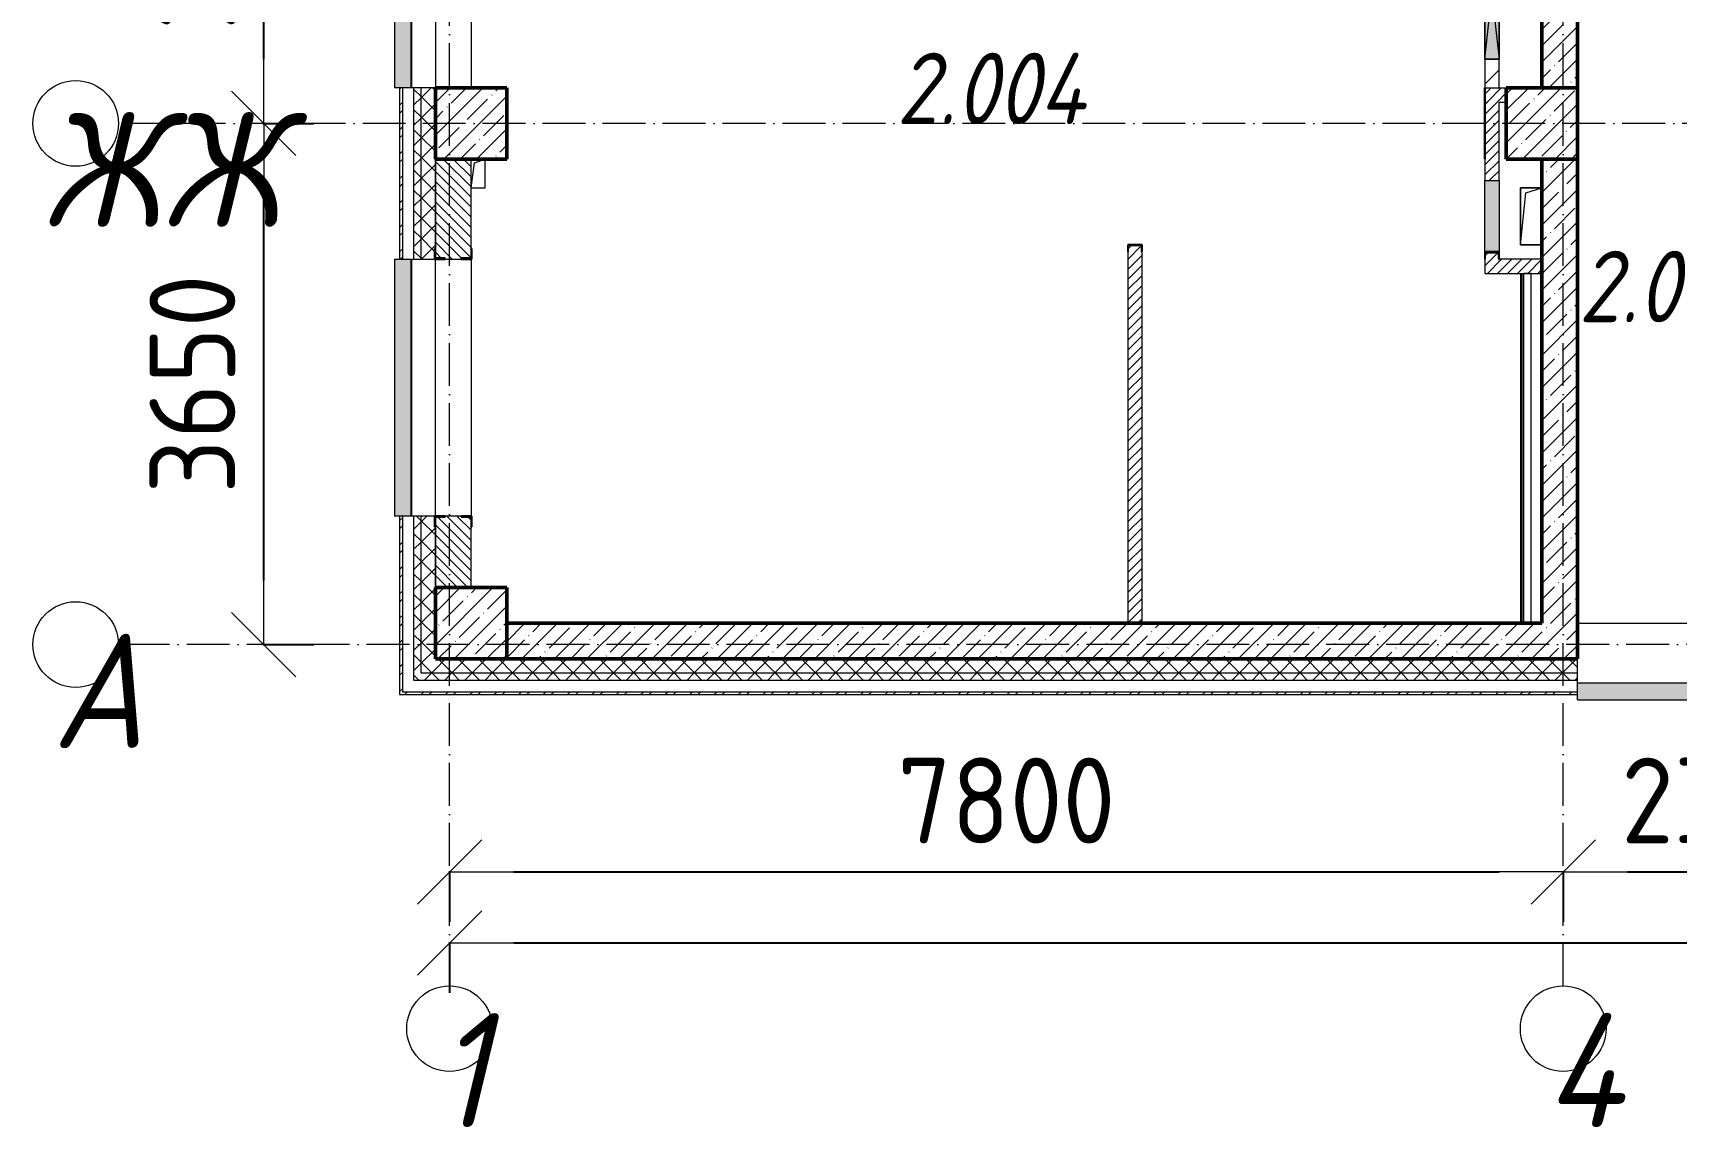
# Model space of a CAD drawing. Header units: millimetres. Extents: x 2294 to 908349, y -83289 to 219220.
# Drawn here: x 2294 to 13804, y 57927 to 65590 of the extents above; entities that cross this region are included whole.
import ezdxf

# ---------------------------------------------------------------- set-up
doc = ezdxf.new("R2010")
doc.units = ezdxf.units.MM
doc.linetypes.add('50_200_ШТРИХ_1Т_ш5_п1_п1_', pattern=[700, 500, -100, 0, -100])
for name, color, linetype, lineweight in [('3.3) Вычитаем ЖБбалки 0.4м -', 31, 'Continuous', 30), ('A-____-____-DIMS', 7, 'Continuous', 9), ('A-DETL-GENF-OTLN', 7, 'Continuous', 9), ('A-FLOR-____-OTLN', 7, 'Continuous', 9), ('A-GENM-____-MCUT', 7, 'Continuous', 25), ('A-GENM-____-OTLN', 7, 'Continuous', 9), ('A-GENM-____-OTLN-1', 7, 'Continuous', 25), ('A-GLAZ-____-OTLN', 7, 'Continuous', 9), ('A-WALL-____-MCUT', 7, 'Continuous', 13), ('A-WALL-____-MCUT-1', 7, 'Continuous', 9), ('A-WALL-____-MCUT-2', 7, 'Continuous', 50), ('A-WALL-____-OTLN', 7, 'Continuous', 9), ('A-WALL-____-PATT-1', 7, 'Continuous', 9), ('A-WALL-FNSH-MCUT-1', 7, 'Continuous', 9), ('S-COLS-____-MCUT', 7, 'Continuous', 50), ('S-COLS-____-OTLN', 7, 'Continuous', 9), ('S-GRID-____-IDEN', 7, 'Continuous', 9), ('S-GRID-____-OTLN-1', 7, '50_200_ШТРИХ_1Т_ш5_п1_п1_', 9), ('Марки помещений', 7, 'Continuous', 9)]:
    doc.layers.add(name, color=color, linetype=linetype, lineweight=lineweight)
doc.layers.add('A-GLAZ-____-OTLN-1', color=7, linetype='Continuous', lineweight=9, true_color=0xc0c0c0)
doc.styles.add('ISOCPEUR_I_2', font='isocpeui.ttf', dxfattribs={"width": 0.85, "height": 2.3})
doc.styles.add('ISOCPEUR_I_9', font='isocpeui.ttf', dxfattribs={"width": 0.9, "height": 250})
doc.styles.add('СПДС', font='isocpeur.ttf', dxfattribs={"width": 0.9})
doc.dimstyles.new('Размера А3', dxfattribs={"dimtxt": 800, "dimasz": 450, "dimexe": 350, "dimexo": 100, "dimgap": 200, "dimtad": 1, "dimdec": 0, "dimrnd": 10, "dimzin": 0, "dimdsep": 46, "dimtxsty": 'СПДС', "dimblk": 'ARROWHEAD_6', "dimcen": 1, "dimclrd": 5, "dimclre": 5, "dimclrt": 5, "dimazin": 0, "dimtfac": 1, "dimtdec": 0, "dimtmove": 2, "dimatfit": 3, "dimfxl": 1, "dimtolj": 1, "dimtzin": 0, "dimarcsym": 0})
pattern_1 = [(45, (7562.79, 6025.28), (-70.71068, 70.71068), []), (135, (7562.79, 6025.28), (-70.71068, -70.71068), [])]
pattern_2 = [(45, (7562.79, 6025.28), (-114.04925, 114.04925), []), (45, (7676.84, 6025.28), (-114.04925, 114.04925), [201.612, -40.322, 3.353, -36.97])]
pattern_3 = [(45, (7562.787, 6025.276), (-35.35534, 35.35534), [])]
pattern_4 = [(45, (7562.79, 6025.28), (-85.53659, 85.53659), []), (45, (7619.81, 6025.28), (-85.53659, 85.53659), [])]

# ---------------------------------------------------------------- blocks, each defined once
blk = doc.blocks.new('BSC_Колонна _Прямоугольная - 500х500-V21-АР1_План отверстий 2 этажа в осях 1-64_Ю-ЯЯ')
at = {"layer": 'S-COLS-____-OTLN'}
h = blk.add_hatch(dxfattribs=at)
h.set_pattern_fill('FP_30', color=256, style=0, pattern_type=2)
h.set_pattern_definition([(45, (2200, -55431.04), (-114.04925, 114.04925), []), (45, (2314.05, -55431.04), (-114.04925, 114.04925), [201.613, -40.323, 3.353, -36.97])])
h.paths.add_polyline_path([(-250, -250), (250, -250), (250, 250), (-250, 250), (-250, 179)], flags=0)
at = {"layer": 'S-COLS-____-MCUT'}
for p, q in [((250, 250), (-250, 250)), ((-250, 250), (-250, -250)), ((250, -250), (250, 250)), ((-250, -250), (250, -250))]:
    blk.add_line(p, q, dxfattribs=at)
blk = doc.blocks.new('BSC_Колонна _Прямоугольная - 500х500-V57-АР1_План отверстий 2 этажа в осях 1-64_Ю-ЯЯ')
at = {"layer": 'S-COLS-____-OTLN'}
h = blk.add_hatch(dxfattribs=at)
h.set_pattern_fill('FP_68', color=256, style=0, pattern_type=2)
h.set_pattern_definition([(45, (2200, -58931.04), (-114.04925, 114.04925), []), (45, (2314.05, -58931.04), (-114.04925, 114.04925), [201.613, -40.323, 3.353, -36.97])])
h.paths.add_polyline_path([(-250, -250), (250, -250), (250, 250), (-250, 250), (-250, -92)], flags=0)
at = {"layer": 'S-COLS-____-MCUT'}
for p, q in [((250, 250), (-250, 250)), ((-250, 250), (-250, -250)), ((250, -250), (250, 250)), ((-250, -250), (250, -250))]:
    blk.add_line(p, q, dxfattribs=at)
blk = doc.blocks.new('BSC_Колонна _Прямоугольная - 500х500-V58-АР1_План отверстий 2 этажа в осях 1-64_Ю-ЯЯ')
at = {"layer": 'S-COLS-____-OTLN'}
h = blk.add_hatch(dxfattribs=at)
h.set_pattern_fill('FP_69', color=256, style=0, pattern_type=2)
h.set_pattern_definition([(45, (-5300, -58931.04), (-114.04925, 114.04925), []), (45, (-5185.95, -58931.04), (-114.04925, 114.04925), [201.613, -40.323, 3.353, -36.97])])
h.paths.add_polyline_path([(-250, -250), (250, -250), (250, 250), (-250, 250)], flags=0)
at = {"layer": 'S-COLS-____-MCUT'}
for p, q in [((250, 250), (-250, 250)), ((-250, 250), (-250, -250)), ((250, -250), (250, 250)), ((-250, -250), (250, -250))]:
    blk.add_line(p, q, dxfattribs=at)
blk = doc.blocks.new('Фахверк_СКБ_Уголок - 250_2700-27497298-АР1_План отверстий 2 этажа в осях 1-64_Ю-ЯЯ')
at = {"layer": 'A-GENM-____-MCUT'}
for p, q in [((200, 181), (125, 181)), ((125, 181), (125, 106)), ((131, 106), (131, 175)), ((131, 175), (200, 175)), ((200, 175), (200, 181)), ((125, 106), (131, 106)), ((131, -6), (125, -6)), ((125, -6), (125, -81)), ((125, -81), (200, -81)), ((131, -75), (131, -6)), ((200, -75), (131, -75)), ((200, -81), (200, -75))]:
    blk.add_line(p, q, dxfattribs=at)
blk = doc.blocks.new('AR_Отверстие Ниша - Лючок-32405778-АР1_План отверстий 2 этажа в осях 1-64_Ю-ЯЯ')
at = {"layer": 'A-GLAZ-____-OTLN'}
blk.add_hatch(color=256, dxfattribs=at).paths.add_polyline_path([(-250, 50), (-250, -50), (250, -50), (250, 50)], flags=0)
for p, q in [((-250, 50), (250, 50)), ((250, 50), (250, -50)), ((250, -50), (-250, -50))]:
    blk.add_line(p, q, dxfattribs=at)
blk = doc.blocks.new('154_Фахверк_СКБ_Швеллер - Тип_100_3960_зеркало-29769493-АР1_План отверстий 2 этажа в осях 1-64_Ю-ЯЯ')
at = {"layer": 'A-GENM-____-MCUT'}
for p, q in [((175, 50), (125, 50)), ((125, 50), (125, -50)), ((128, 47), (175, 47)), ((128, -47), (128, 47)), ((175, 47), (175, 50)), ((125, -50), (175, -50)), ((175, -47), (128, -47)), ((175, -50), (175, -47))]:
    blk.add_line(p, q, dxfattribs=at)
blk = doc.blocks.new('154_Фахверк_СКБ_Швеллер - Тип_100_3960-28331862-АР1_План отверстий 2 этажа в осях 1-64_Ю-ЯЯ')
at = {"layer": 'A-GENM-____-MCUT'}
for p, q in [((175, 50), (125, 50)), ((125, 50), (125, -50)), ((128, 47), (175, 47)), ((128, -47), (128, 47)), ((175, 47), (175, 50)), ((125, -50), (175, -50)), ((175, -47), (128, -47)), ((175, -50), (175, -47))]:
    blk.add_line(p, q, dxfattribs=at)
blk = doc.blocks.new('AR_Отверстие прямоугольное _в плите_ - AR_Отверстие прямоугольное _в плите_-30459278-АР1_План отверстий 2 этажа в осях 1-64_Ю-ЯЯ')
at = {"layer": 'A-GENM-____-OTLN'}
for p, q in [((75, 200), (-75, 200)), ((-75, 200), (-75, -200)), ((-75, -200), (-37, 163)), ((-37, 163), (75, 200)), ((-75, -200), (75, -200))]:
    blk.add_line(p, q, dxfattribs=at)
blk = doc.blocks.new('AR_Отверстие прямоугольное _в плите_ - AR_Отверстие прямоугольное _в плите_-V165-АР1_План отверстий 2 этажа в осях 1-64_Ю-ЯЯ')
at = {"layer": 'A-GENM-____-OTLN'}
for p, q in [((50, 100), (-50, 100)), ((-50, -100), (-25, 75)), ((-25, 75), (50, 100)), ((50, -100), (50, 100)), ((-50, -100), (50, -100))]:
    blk.add_line(p, q, dxfattribs=at)
blk = doc.blocks.new('Отлив_СКБ - Отлив витража_120_НВФ-31885283-АР1_План отверстий 2 этажа в осях 1-64_Ю-ЯЯ')
at = {"layer": 'A-GLAZ-____-OTLN-1'}
for points in [[(426, -2), (1000, -2), (1000, 0), (0, 0), (0, -2)], [(426, -120), (1000, -120), (1000, -2), (0, -2), (0, -120)]]:
    blk.add_hatch(color=256, dxfattribs=at).paths.add_polyline_path(points, flags=0)
at = {"layer": 'A-GLAZ-____-OTLN'}
for p, q in [((0, 0), (1000, 0)), ((1000, -2), (0, -2)), ((0, -120), (0, -83)), ((1000, -83), (1000, -120)), ((0, -120), (1000, -120))]:
    blk.add_line(p, q, dxfattribs=at)
blk = doc.blocks.new('Отлив_СКБ - Отлив витража_120_НВФ-31885689-АР1_План отверстий 2 этажа в осях 1-64_Ю-ЯЯ')
at = {"layer": 'A-GLAZ-____-OTLN-1'}
for points in [[(1800, 2), (1800, 120), (0, 120), (0, 2), (737, 2)], [(1800, 0), (1800, 2), (0, 2), (0, 0), (737, 0)]]:
    blk.add_hatch(color=256, dxfattribs=at).paths.add_polyline_path(points, flags=0)
at = {"layer": 'A-GLAZ-____-OTLN'}
for p, q in [((0, 83), (0, 120)), ((1800, 120), (0, 120)), ((1800, 120), (1800, 83)), ((0, 2), (1800, 2)), ((1800, 0), (0, 0))]:
    blk.add_line(p, q, dxfattribs=at)
blk = doc.blocks.new('AR_Отверстие прямоугольное _в стене_ - AR_Отверстие прямоугольное _в стене__ОВ-36801996-АР1_План отверстий 2 этажа в осях 1-64_Ю-ЯЯ')
at = {"layer": 'A-GLAZ-____-OTLN'}
blk.add_hatch(color=256, dxfattribs=at).paths.add_polyline_path([(-450, -50), (450, -50), (450, 50), (-450, 50)], flags=0)
at = {"layer": 'A-DETL-GENF-OTLN'}
for p, q in [((-450, -50), (-450, 50)), ((-450, 50), (450, 50)), ((450, 50), (-450, -50)), ((-450, 50), (450, -50)), ((450, 50), (-450, 50)), ((-450, 50), (-450, -50)), ((450, 50), (450, -50)), ((450, -50), (450, 50)), ((450, -50), (-450, -50)), ((-450, -50), (450, -50))]:
    blk.add_line(p, q, dxfattribs=at)
blk = doc.blocks.new('2floor')
at = {"layer": 'A-WALL-____-PATT-1'}
h = blk.add_hatch(dxfattribs=at)
h.set_pattern_fill('FP_3', color=256, style=0, pattern_type=2)
h.set_pattern_definition(pattern_4)
h.paths.add_polyline_path([(4863, 60956), (4883, 60956), (4883, 62206), (4863, 62206), (4863, 61635)], flags=0)
h.paths.add_polyline_path([(4883, 64006), (4883, 65206), (4863, 65206), (4863, 64006)], flags=0)
h.paths.add_polyline_path([(4883, 67006), (4883, 68056), (4863, 68056), (4863, 67006)], flags=0)
h.paths.add_polyline_path([(4883, 69856), (4883, 71006), (4863, 71006), (4863, 69856)], flags=0)
h.paths.add_polyline_path([(4883, 72806), (4883, 73876), (4863, 73876), (4863, 72806)], flags=0)
h = blk.add_hatch(dxfattribs=at)
h.set_pattern_fill('FP_1', color=256, style=0, pattern_type=2)
h.set_pattern_definition(pattern_1)
h.paths.add_polyline_path([(4963, 61056), (5013, 61056), (5013, 62206), (4963, 62206), (4963, 61635)], flags=0)
h.paths.add_polyline_path([(4963, 64006), (5013, 64006), (5013, 65206), (4963, 65206), (4963, 64864)], flags=0)
h.paths.add_polyline_path([(4963, 67006), (5013, 67006), (5013, 68056), (4963, 68056)], flags=0)
h.paths.add_polyline_path([(5013, 69856), (5013, 71006), (4963, 71006), (4963, 69856)], flags=0)
h.paths.add_polyline_path([(4963, 72806), (5013, 72806), (5013, 73706), (4963, 73706), (4963, 72936)], flags=0)
h = blk.add_hatch(dxfattribs=at)
h.set_pattern_fill('FP_1', color=256, style=0, pattern_type=2)
h.set_pattern_definition(pattern_1)
h.paths.add_polyline_path([(5013, 61106), (5113, 61106), (5113, 62131), (5107, 62131), (5107, 62206), (5013, 62206), (5013, 61635)], flags=0)
h.paths.add_polyline_path([(5113, 64706), (5113, 65206), (5013, 65206), (5013, 64706)], flags=0)
h.paths.add_polyline_path([(5107, 64006), (5107, 64081), (5113, 64081), (5113, 64706), (5013, 64706), (5013, 64006)], flags=0)
h.paths.add_polyline_path([(5107, 67006), (5107, 67081), (5113, 67081), (5113, 68056), (5013, 68056), (5013, 67006)], flags=0)
h.paths.add_polyline_path([(5107, 69856), (5107, 69931), (5113, 69931), (5113, 70931), (5107, 70931), (5107, 71006), (5013, 71006), (5013, 69856)], flags=0)
h.paths.add_polyline_path([(5013, 72806), (5107, 72806), (5107, 72881), (5113, 72881), (5113, 73706), (5013, 73706), (5013, 72936)], flags=0)
h = blk.add_hatch(dxfattribs=at)
h.set_pattern_fill('FP_4', color=256, style=0, pattern_type=2)
h.set_pattern_definition([(45, (7562.79, 6025.28), (-84.85281, 84.85281), [])])
h.paths.add_polyline_path([(12563, 65206), (12563, 65406), (12463, 65406), (12463, 65206)], flags=0)
h.paths.add_polyline_path([(12563, 66306), (12563, 66606), (12463, 66606), (12463, 66306), (12547, 66306)], flags=0)
h.paths.add_polyline_path([(12563, 66906), (12563, 67856), (12463, 67856), (12463, 66906), (12539, 66906)], flags=0)
h = blk.add_hatch(dxfattribs=at)
h.set_pattern_fill('FP_13', color=256, style=0, pattern_type=2)
h.set_pattern_definition(pattern_2)
h.paths.add_polyline_path([(13113, 65206), (13113, 67556), (12863, 67556), (12863, 65206)], flags=0)
h = blk.add_hatch(dxfattribs=at)
h.set_pattern_fill('FP_5', color=256, style=0, pattern_type=2)
h.set_pattern_definition(pattern_3)
h.paths.add_polyline_path([(12563, 65106), (12613, 65106), (12613, 65206), (12463, 65206), (12463, 65106)], flags=0)
h = blk.add_hatch(dxfattribs=at)
h.set_pattern_fill('FP_5', color=256, style=0, pattern_type=2)
h.set_pattern_definition(pattern_3)
h.paths.add_polyline_path([(12560, 64006), (12560, 64053), (12466, 64053), (12466, 64006), (12513, 64006)], flags=0)
h.paths.add_polyline_path([(12463, 64556), (12563, 64556), (12563, 65106), (12463, 65106)], flags=0)
h = blk.add_hatch(dxfattribs=at)
h.set_pattern_fill('FP_6', color=256, style=0, pattern_type=2)
h.set_pattern_definition([(135, (7562.787, 6025.276), (-35.35534, -35.35534), [])])
h.paths.add_polyline_path([(5113, 61706), (5363, 61706), (5363, 62200), (5294, 62200), (5294, 62206), (5182, 62206), (5182, 62200), (5113, 62200), (5113, 62131)], flags=0)
h.paths.add_polyline_path([(5182, 64006), (5294, 64006), (5294, 64012), (5363, 64012), (5363, 64706), (5113, 64706), (5113, 64012), (5182, 64012)], flags=0)
h = blk.add_hatch(dxfattribs=at)
h.set_pattern_fill('FP_13', color=256, style=0, pattern_type=2)
h.set_pattern_definition(pattern_2)
h.paths.add_polyline_path([(13113, 61456), (13113, 64706), (12863, 64706), (12863, 61456)], flags=0)
h = blk.add_hatch(dxfattribs=at)
h.set_pattern_fill('FP_5', color=256, style=0, pattern_type=2)
h.set_pattern_definition(pattern_3)
h.paths.add_polyline_path([(9963, 61456), (10063, 61456), (10063, 64056), (10060, 64056), (10060, 64103), (9966, 64103), (9966, 64056), (9963, 64056)], flags=0)
h = blk.add_hatch(dxfattribs=at)
h.set_pattern_fill('FP_5', color=256, style=0, pattern_type=2)
h.set_pattern_definition(pattern_3)
h.paths.add_polyline_path([(12563, 63906), (12863, 63906), (12863, 64006), (12463, 64006), (12463, 63906), (12560, 63906)], flags=0)
h = blk.add_hatch(dxfattribs=at)
h.set_pattern_fill('FP_13', color=256, style=0, pattern_type=2)
h.set_pattern_definition(pattern_2)
h.paths.add_polyline_path([(12863, 61206), (12863, 61456), (5613, 61456), (5613, 61206), (11083, 61206)], flags=0)
h = blk.add_hatch(dxfattribs=at)
h.set_pattern_fill('FP_13', color=256, style=0, pattern_type=2)
h.set_pattern_definition(pattern_2)
h.paths.add_polyline_path([(20613, 61206), (20613, 61456), (14113, 61456), (14113, 61206), (19920, 61206)], flags=0)
h.paths.add_polyline_path([(12863, 61206), (13113, 61206), (13113, 61456), (12863, 61456)], flags=0)
h = blk.add_hatch(dxfattribs=at)
h.set_pattern_fill('FP_1', color=256, style=0, pattern_type=2)
h.set_pattern_definition(pattern_1)
h.paths.add_polyline_path([(81783, 61106), (81863, 61106), (81863, 61206), (75513, 61206), (75513, 61106), (78248, 61106)], flags=0)
h.paths.add_polyline_path([(72563, 61106), (74513, 61106), (74513, 61206), (72638, 61206), (72638, 61200), (72563, 61200)], flags=0)
h.paths.add_polyline_path([(71563, 61106), (71563, 61200), (71488, 61200), (71488, 61206), (70538, 61206), (70538, 61200), (70463, 61200), (70463, 61106), (71178, 61106)], flags=0)
h.paths.add_polyline_path([(67643, 61106), (68663, 61106), (68663, 61200), (68588, 61200), (68588, 61206), (67538, 61206), (67538, 61200), (67463, 61200), (67463, 61106), (67538, 61106)], flags=0)
h.paths.add_polyline_path([(65663, 61106), (65663, 61200), (65588, 61200), (65588, 61206), (64538, 61206), (64538, 61200), (64463, 61200), (64463, 61106), (64991, 61106)], flags=0)
h.paths.add_polyline_path([(61898, 61106), (62663, 61106), (62663, 61200), (62588, 61200), (62588, 61206), (61538, 61206), (61538, 61200), (61463, 61200), (61463, 61106), (61813, 61106)], flags=0)
h.paths.add_polyline_path([(59588, 61106), (59663, 61106), (59663, 61200), (59588, 61200), (59588, 61206), (58538, 61206), (58538, 61200), (58463, 61200), (58463, 61106), (58805, 61106)], flags=0)
h.paths.add_polyline_path([(55463, 61106), (56663, 61106), (56663, 61200), (56588, 61200), (56588, 61206), (55538, 61206), (55538, 61200), (55463, 61200)], flags=0)
h.paths.add_polyline_path([(50038, 61106), (50113, 61106), (50113, 61200), (50038, 61200), (50038, 61206), (48988, 61206), (48988, 61200), (48913, 61200), (48913, 61106), (49968, 61106)], flags=0)
h.paths.add_polyline_path([(51988, 61106), (53663, 61106), (53663, 61200), (53588, 61200), (53588, 61206), (51988, 61206), (51988, 61200), (51913, 61200), (51913, 61106)], flags=0)
h.paths.add_polyline_path([(47038, 61106), (47113, 61106), (47113, 61200), (47038, 61200), (47038, 61206), (45988, 61206), (45988, 61200), (45913, 61200), (45913, 61106), (46763, 61106)], flags=0)
h.paths.add_polyline_path([(44113, 61106), (44113, 61200), (44038, 61200), (44038, 61206), (42988, 61206), (42988, 61200), (42913, 61200), (42913, 61106), (43781, 61106)], flags=0)
h.paths.add_polyline_path([(39913, 61106), (41113, 61106), (41113, 61200), (41038, 61200), (41038, 61206), (39988, 61206), (39988, 61200), (39913, 61200)], flags=0)
h.paths.add_polyline_path([(38113, 61106), (38113, 61200), (38038, 61200), (38038, 61206), (36988, 61206), (36988, 61200), (36913, 61200), (36913, 61106), (38038, 61106)], flags=0)
h.paths.add_polyline_path([(34263, 61106), (35113, 61106), (35113, 61200), (35038, 61200), (35038, 61206), (33988, 61206), (33988, 61200), (33913, 61200), (33913, 61106), (34060, 61106)], flags=0)
h.paths.add_polyline_path([(32113, 61106), (32113, 61200), (32038, 61200), (32038, 61206), (30988, 61206), (30988, 61200), (30913, 61200), (30913, 61106), (31409, 61106)], flags=0)
h.paths.add_polyline_path([(29113, 61106), (29113, 61200), (29038, 61200), (29038, 61206), (27988, 61206), (27988, 61200), (27913, 61200), (27913, 61106), (29038, 61106)], flags=0)
h.paths.add_polyline_path([(26113, 61106), (26113, 61200), (26038, 61200), (26038, 61206), (24988, 61206), (24988, 61200), (24913, 61200), (24913, 61106), (26106, 61106)], flags=0)
h.paths.add_polyline_path([(23913, 61106), (23913, 61200), (23838, 61200), (23838, 61206), (14113, 61206), (14113, 61106), (23455, 61106)], flags=0)
h.paths.add_polyline_path([(13113, 61106), (13113, 61206), (5113, 61206), (5113, 61106), (11083, 61106)], flags=0)
h = blk.add_hatch(dxfattribs=at)
h.set_pattern_fill('FP_1', color=256, style=0, pattern_type=2)
h.set_pattern_definition(pattern_1)
h.paths.add_polyline_path([(81863, 61056), (81863, 61106), (75513, 61106), (75513, 61056), (81783, 61056)], flags=0)
h.paths.add_polyline_path([(74513, 61056), (74513, 61106), (72563, 61106), (72563, 61056), (72945, 61056)], flags=0)
h.paths.add_polyline_path([(71563, 61056), (71563, 61106), (70463, 61106), (70463, 61056), (71178, 61056)], flags=0)
h.paths.add_polyline_path([(68663, 61056), (68663, 61106), (67463, 61106), (67463, 61056), (67643, 61056)], flags=0)
h.paths.add_polyline_path([(65663, 61056), (65663, 61106), (64463, 61106), (64463, 61056), (64991, 61056)], flags=0)
h.paths.add_polyline_path([(62663, 61056), (62663, 61106), (61463, 61106), (61463, 61056), (62340, 61056)], flags=0)
h.paths.add_polyline_path([(58463, 61056), (59663, 61056), (59663, 61106), (58463, 61106)], flags=0)
h.paths.add_polyline_path([(56154, 61056), (56663, 61056), (56663, 61106), (55463, 61106), (55463, 61056)], flags=0)
h.paths.add_polyline_path([(51913, 61056), (53663, 61056), (53663, 61106), (51913, 61106)], flags=0)
h.paths.add_polyline_path([(48913, 61056), (50113, 61056), (50113, 61106), (48913, 61106)], flags=0)
h.paths.add_polyline_path([(47113, 61056), (47113, 61106), (45913, 61106), (45913, 61056), (46433, 61056)], flags=0)
h.paths.add_polyline_path([(41113, 61056), (41113, 61106), (39913, 61106), (39913, 61056)], flags=0)
h.paths.add_polyline_path([(42913, 61056), (44113, 61056), (44113, 61106), (42913, 61106)], flags=0)
h.paths.add_polyline_path([(38113, 61056), (38113, 61106), (36913, 61106), (36913, 61056), (37595, 61056)], flags=0)
h.paths.add_polyline_path([(35113, 61056), (35113, 61106), (33913, 61106), (33913, 61056), (34944, 61056)], flags=0)
h.paths.add_polyline_path([(30913, 61056), (32113, 61056), (32113, 61106), (30913, 61106)], flags=0)
h.paths.add_polyline_path([(29113, 61056), (29113, 61106), (27913, 61106), (27913, 61056), (28758, 61056)], flags=0)
h.paths.add_polyline_path([(26106, 61056), (26113, 61056), (26113, 61106), (24913, 61106), (24913, 61056), (25223, 61056)], flags=0)
h.paths.add_polyline_path([(23913, 61056), (23913, 61106), (14113, 61106), (14113, 61056), (23455, 61056)], flags=0)
h.paths.add_polyline_path([(13113, 61056), (13113, 61106), (5013, 61106), (5013, 61056), (11083, 61056)], flags=0)
h = blk.add_hatch(dxfattribs=at)
h.set_pattern_fill('FP_3', color=256, style=0, pattern_type=2)
h.set_pattern_definition(pattern_4)
h.paths.add_polyline_path([(52778, 60956), (52778, 60976), (51913, 60976), (51913, 60956), (52619, 60956)], flags=0)
h.paths.add_polyline_path([(49968, 60956), (50113, 60956), (50113, 60976), (48913, 60976), (48913, 60956)], flags=0)
h.paths.add_polyline_path([(46433, 60956), (47113, 60956), (47113, 60976), (45913, 60976), (45913, 60956)], flags=0)
h.paths.add_polyline_path([(44113, 60956), (44113, 60976), (42913, 60976), (42913, 60956), (43781, 60956)], flags=0)
h.paths.add_polyline_path([(41113, 60956), (41113, 60976), (39913, 60976), (39913, 60956)], flags=0)
h.paths.add_polyline_path([(38113, 60956), (38113, 60976), (36913, 60976), (36913, 60956), (37595, 60956)], flags=0)
h.paths.add_polyline_path([(34944, 60956), (35113, 60956), (35113, 60976), (33913, 60976), (33913, 60956), (34060, 60956)], flags=0)
h.paths.add_polyline_path([(32113, 60956), (32113, 60976), (30913, 60976), (30913, 60956), (31409, 60956)], flags=0)
h.paths.add_polyline_path([(28758, 60956), (29113, 60956), (29113, 60976), (27913, 60976), (27913, 60956)], flags=0)
h.paths.add_polyline_path([(24913, 60956), (26113, 60956), (26113, 60976), (24913, 60976)], flags=0)
h.paths.add_polyline_path([(23913, 60956), (23913, 60976), (14113, 60976), (14113, 60956), (23455, 60956)], flags=0)
h.paths.add_polyline_path([(13113, 60956), (13113, 60976), (4883, 60976), (4883, 60956), (11083, 60956)], flags=0)
at = {"layer": '3.3) Вычитаем ЖБбалки 0.4м -'}
for points in [[(5363, 65206), (5613, 65206)], [(5613, 64706), (5613, 65206)], [(12463, 64706), (12463, 65206)], [(5363, 64706), (5613, 64706)]]:
    blk.add_lwpolyline(points, dxfattribs=at)
at = {"layer": 'A-FLOR-____-OTLN'}
for p, q in [((12713, 64506), (12863, 64506)), ((12713, 64106), (12713, 64506)), ((12863, 64106), (12713, 64106))]:
    blk.add_line(p, q, dxfattribs=at)
at = {"layer": 'A-WALL-____-MCUT'}
for p, q in [((5113, 65206), (4883, 65206)), ((4883, 65206), (4883, 64006)), ((5363, 64081), (5363, 64706)), ((4883, 64006), (5107, 64006)), ((5182, 64006), (5294, 64006)), ((12788, 63906), (12738, 63906)), ((12738, 61456), (12738, 63906)), ((12788, 61456), (12788, 63906)), ((5107, 62206), (4883, 62206)), ((4883, 62206), (4883, 60976)), ((5294, 62206), (5182, 62206)), ((5363, 61706), (5363, 62131)), ((13113, 60976), (13113, 61206)), ((4883, 60976), (13113, 60976))]:
    blk.add_line(p, q, dxfattribs=at)
at = {"layer": 'A-WALL-____-MCUT-1'}
for p, q in [((4963, 64006), (4963, 65206)), ((5013, 64006), (5013, 65206)), ((5113, 64706), (5113, 64081)), ((5113, 64081), (5113, 64706)), ((12725, 61456), (12725, 63906)), ((4963, 61056), (4963, 62206)), ((5013, 61106), (5013, 62206)), ((5113, 62131), (5113, 61706)), ((5113, 61706), (5113, 62131)), ((13113, 61056), (4963, 61056)), ((13113, 61106), (5013, 61106))]:
    blk.add_line(p, q, dxfattribs=at)
at = {"layer": 'A-WALL-____-MCUT-2'}
for p, q in [((12863, 67556), (12863, 65206)), ((13113, 65206), (13113, 67556)), ((12863, 64706), (12863, 61456)), ((13113, 61206), (13113, 64706)), ((12863, 61456), (5613, 61456)), ((5613, 61206), (13113, 61206)), ((12863, 61206), (13113, 61206))]:
    blk.add_line(p, q, dxfattribs=at)
at = {"layer": 'A-WALL-____-OTLN'}
for p, q in [((5113, 67006), (5113, 65206)), ((5363, 67006), (5363, 65206)), ((5113, 62206), (5113, 64006)), ((5363, 64006), (5363, 62206)), ((13113, 61456), (14113, 61456))]:
    blk.add_line(p, q, dxfattribs=at)
at = {"layer": 'A-WALL-FNSH-MCUT-1'}
for p, q in [((12463, 65406), (12463, 64556)), ((12563, 65206), (12563, 65406)), ((4863, 65206), (4863, 64006)), ((4883, 65206), (4863, 65206)), ((12463, 65206), (12613, 65206)), ((12563, 64556), (12563, 65106)), ((12563, 65106), (12613, 65106)), ((4863, 64006), (4883, 64006)), ((9963, 64056), (9963, 61456)), ((10063, 61456), (10063, 64056)), ((12463, 64006), (12463, 63906)), ((12863, 64006), (12563, 64006)), ((12463, 63906), (12863, 63906)), ((12713, 63906), (12713, 61456)), ((4863, 62206), (4863, 60956)), ((4883, 62206), (4863, 62206)), ((4863, 60956), (13113, 60956)), ((13113, 60956), (13113, 60976))]:
    blk.add_line(p, q, dxfattribs=at)
at = {"layer": 'A-GENM-____-OTLN'}
for name, p in [('AR_Отверстие прямоугольное _в плите_ - AR_Отверстие прямоугольное _в плите_-V165-АР1_План отверстий 2 этажа в осях 1-64_Ю-ЯЯ', (5413, 64606)), ('AR_Отверстие прямоугольное _в плите_ - AR_Отверстие прямоугольное _в плите_-30459278-АР1_План отверстий 2 этажа в осях 1-64_Ю-ЯЯ', (12788, 64306))]:
    blk.add_blockref(name, p, dxfattribs=at)
at = {"layer": 'A-GENM-____-OTLN-1'}
for name, p, rotation in [('Фахверк_СКБ_Уголок - 250_2700-27497298-АР1_План отверстий 2 этажа в осях 1-64_Ю-ЯЯ', (5288, 63881), 89.99999999999991), ('154_Фахверк_СКБ_Швеллер - Тип_100_3960-28331862-АР1_План отверстий 2 этажа в осях 1-64_Ю-ЯЯ', (10013, 64231), 269.9999999999999), ('154_Фахверк_СКБ_Швеллер - Тип_100_3960_зеркало-29769493-АР1_План отверстий 2 этажа в осях 1-64_Ю-ЯЯ', (12513, 64181), 269.9999999999999), ('Фахверк_СКБ_Уголок - 250_2700-27497298-АР1_План отверстий 2 этажа в осях 1-64_Ю-ЯЯ', (5188, 62331), 269.9999999999999)]:
    blk.add_blockref(name, p, dxfattribs=dict(at, rotation=rotation))
at = {"layer": 'A-GLAZ-____-OTLN'}
for name, p, rotation in [('Отлив_СКБ - Отлив витража_120_НВФ-31885689-АР1_План отверстий 2 этажа в осях 1-64_Ю-ЯЯ', (4946, 65206), 90), ('AR_Отверстие прямоугольное _в стене_ - AR_Отверстие прямоугольное _в стене__ОВ-36801996-АР1_План отверстий 2 этажа в осях 1-64_Ю-ЯЯ', (12513, 65856), 90.0000000000001), ('AR_Отверстие Ниша - Лючок-32405778-АР1_План отверстий 2 этажа в осях 1-64_Ю-ЯЯ', (12513, 64306), 89.9999999999999), ('Отлив_СКБ - Отлив витража_120_НВФ-31885689-АР1_План отверстий 2 этажа в осях 1-64_Ю-ЯЯ', (4946, 62206), 90)]:
    blk.add_blockref(name, p, dxfattribs=dict(at, rotation=rotation))
blk.add_blockref('Отлив_СКБ - Отлив витража_120_НВФ-31885283-АР1_План отверстий 2 этажа в осях 1-64_Ю-ЯЯ', (13113, 61039), dxfattribs=at)
at = {"layer": 'S-COLS-____-OTLN'}
for name, p in [('BSC_Колонна _Прямоугольная - 500х500-V57-АР1_План отверстий 2 этажа в осях 1-64_Ю-ЯЯ', (5363, 64956)), ('BSC_Колонна _Прямоугольная - 500х500-V58-АР1_План отверстий 2 этажа в осях 1-64_Ю-ЯЯ', (12863, 64956)), ('BSC_Колонна _Прямоугольная - 500х500-V21-АР1_План отверстий 2 этажа в осях 1-64_Ю-ЯЯ', (5363, 61456))]:
    blk.add_blockref(name, p, dxfattribs=at)
at = {"layer": 'Марки помещений', "char_height": 500, "attachment_point": 1, "style": 'ISOCPEUR_I_2'}
for s, insert, width in [('2.004', (8343, 65451), 817.72), ('2.008', (13120, 64064), 785.65)]:
    blk.add_mtext(s, dxfattribs=dict(at, insert=insert, width=width))
blk = doc.blocks.new('Ось сетки - Круг_Ø6_00__ISO-2_5_0_9K_-25732049-АР1_План отверстий 3 этажа в осях 1-64_Ю-ЯЯ')
at = {"layer": 'S-GRID-____-IDEN'}
blk.add_circle((0, 0), 3, dxfattribs=at)
blk = doc.blocks.new('ARROWHEAD_6')
at = {"color": 0, "linetype": 'Continuous'}
for p, q in [((-0.5, -0.5), (0.5, 0.5)), ((0, 0), (-1, 0))]:
    blk.add_line(p, q, dxfattribs=at)
blk = doc.blocks.new('*D2742')
at = {"layer": 'A-____-____-DIMS', "color": 0, "lineweight": -2, "transparency": 16777216}
for p, q in [((161926, 64956), (162282, 64956)), ((161932, 61756), (161932, 64506)), ((161926, 61306), (162282, 61306))]:
    blk.add_line(p, q, dxfattribs=at)
at = {"layer": 'Defpoints', "color": 0, "transparency": 16777216}
for p in [(161826, 64956), (161932, 64956), (161826, 61306)]:
    blk.add_point(p, dxfattribs=at)
at = {"layer": 'A-____-____-DIMS', "color": 0, "lineweight": -2, "transparency": 16777216, "xscale": 450, "yscale": 450, "zscale": 450}
for p, rotation in [((161932, 64956), 90), ((161932, 61306), 270)]:
    blk.add_blockref('ARROWHEAD_6', p, dxfattribs=dict(at, rotation=rotation))
at = {"layer": 'A-____-____-DIMS', "color": 0, "transparency": 16777216, "insert": (161432, 63131), "char_height": 600, "attachment_point": 5, "rotation": 90, "style": 'СПДС'}
blk.add_mtext('\\A1;3650', dxfattribs=at)
blk = doc.blocks.new('*D2743')
at = {"layer": 'A-____-____-DIMS', "color": 0, "lineweight": -2, "transparency": 16777216}
for p, q in [((161926, 67806), (162282, 67806)), ((161932, 65406), (161932, 67356)), ((161926, 64956), (162282, 64956))]:
    blk.add_line(p, q, dxfattribs=at)
at = {"layer": 'Defpoints', "color": 0, "transparency": 16777216}
for p in [(161826, 67806), (161932, 67806), (161826, 64956)]:
    blk.add_point(p, dxfattribs=at)
at = {"layer": 'A-____-____-DIMS', "color": 0, "lineweight": -2, "transparency": 16777216, "xscale": 450, "yscale": 450, "zscale": 450}
for p, rotation in [((161932, 67806), 90), ((161932, 64956), 270)]:
    blk.add_blockref('ARROWHEAD_6', p, dxfattribs=dict(at, rotation=rotation))
at = {"layer": 'A-____-____-DIMS', "color": 0, "transparency": 16777216, "insert": (161432, 66381), "char_height": 600, "attachment_point": 5, "rotation": 90, "style": 'СПДС'}
blk.add_mtext('\\A1;2850', dxfattribs=at)
blk = doc.blocks.new('*D2763')
at = {"layer": 'A-____-____-DIMS', "color": 0, "lineweight": -2, "transparency": 16777216}
for p, q in [((163234, 59720), (163234, 59364)), ((163684, 59714), (170584, 59714)), ((171034, 59720), (171034, 59364))]:
    blk.add_line(p, q, dxfattribs=at)
at = {"layer": 'Defpoints', "color": 0, "transparency": 16777216}
for p in [(163234, 59820), (171034, 59820), (171034, 59714)]:
    blk.add_point(p, dxfattribs=at)
at = {"layer": 'A-____-____-DIMS', "color": 0, "lineweight": -2, "transparency": 16777216, "xscale": 450, "yscale": 450, "zscale": 450, "rotation": 180}
blk.add_blockref('ARROWHEAD_6', (163234, 59714), dxfattribs=at)
at = {"layer": 'A-____-____-DIMS', "color": 0, "lineweight": -2, "transparency": 16777216, "xscale": 450, "yscale": 450, "zscale": 450}
blk.add_blockref('ARROWHEAD_6', (171034, 59714), dxfattribs=at)
at = {"layer": 'A-____-____-DIMS', "color": 0, "transparency": 16777216, "insert": (167134, 60214), "char_height": 600, "attachment_point": 5, "style": 'СПДС'}
blk.add_mtext('\\A1;7800', dxfattribs=at)
blk = doc.blocks.new('*D2764')
at = {"layer": 'A-____-____-DIMS', "color": 0, "lineweight": -2, "transparency": 16777216}
for p, q in [((171034, 59720), (171034, 59364)), ((171484, 59714), (172884, 59714)), ((173334, 59720), (173334, 59364))]:
    blk.add_line(p, q, dxfattribs=at)
at = {"layer": 'Defpoints', "color": 0, "transparency": 16777216}
for p in [(171034, 59820), (173334, 59820), (173334, 59714)]:
    blk.add_point(p, dxfattribs=at)
at = {"layer": 'A-____-____-DIMS', "color": 0, "lineweight": -2, "transparency": 16777216, "xscale": 450, "yscale": 450, "zscale": 450, "rotation": 180}
blk.add_blockref('ARROWHEAD_6', (171034, 59714), dxfattribs=at)
at = {"layer": 'A-____-____-DIMS', "color": 0, "lineweight": -2, "transparency": 16777216, "xscale": 450, "yscale": 450, "zscale": 450}
blk.add_blockref('ARROWHEAD_6', (173334, 59714), dxfattribs=at)
at = {"layer": 'A-____-____-DIMS', "color": 0, "transparency": 16777216, "insert": (172184, 60214), "char_height": 600, "attachment_point": 5, "style": 'СПДС'}
blk.add_mtext('\\A1;2300', dxfattribs=at)
blk = doc.blocks.new('*D2785')
at = {"layer": 'A-____-____-DIMS', "color": 0, "lineweight": -2, "transparency": 16777216}
for p, q in [((163234, 59223), (163234, 58867)), ((163684, 59217), (236184, 59217)), ((236634, 59223), (236634, 58867))]:
    blk.add_line(p, q, dxfattribs=at)
at = {"layer": 'Defpoints', "color": 0, "transparency": 16777216}
for p in [(163234, 59323), (236634, 59323), (236634, 59217)]:
    blk.add_point(p, dxfattribs=at)
at = {"layer": 'A-____-____-DIMS', "color": 0, "lineweight": -2, "transparency": 16777216, "xscale": 450, "yscale": 450, "zscale": 450, "rotation": 180}
blk.add_blockref('ARROWHEAD_6', (163234, 59217), dxfattribs=at)
at = {"layer": 'A-____-____-DIMS', "color": 0, "lineweight": -2, "transparency": 16777216, "xscale": 450, "yscale": 450, "zscale": 450}
blk.add_blockref('ARROWHEAD_6', (236634, 59217), dxfattribs=at)
at = {"layer": 'A-____-____-DIMS', "color": 0, "transparency": 16777216, "insert": (199934, 59717), "char_height": 600, "attachment_point": 5, "style": 'СПДС'}
blk.add_mtext('\\A1;73400', dxfattribs=at)
blk = doc.blocks.new('3osi')
at = {"layer": 'S-GRID-____-OTLN-1', "color": 251, "ltscale": 0.6, "true_color": 0x636466}
for p, q in [((163233.5, 58916.9), (163233.5, 96918.1)), ((171033.5, 58916.9), (171033.5, 96918.1)), ((241063.5, 64956.3), (160914.7, 64956.3)), ((269657.9, 61306.3), (160914.7, 61306.3))]:
    blk.add_line(p, q, dxfattribs=at)
at = {"layer": 'S-GRID-____-IDEN', "xscale": 99.99999999999993, "yscale": 99.99999999999993, "zscale": 99.99999999999993, "rotation": 89.9999999999998}
for p in [(160614.7, 64956.3), (160614.7, 61306.3)]:
    blk.add_blockref('Ось сетки - Круг_Ø6_00__ISO-2_5_0_9K_-25732049-АР1_План отверстий 3 этажа в осях 1-64_Ю-ЯЯ', p, dxfattribs=at)
at = {"layer": 'S-GRID-____-IDEN', "xscale": 99.99999999999993, "yscale": 99.99999999999993, "zscale": 99.99999999999993}
for p in [(163233.5, 58616.9), (171033.5, 58616.9)]:
    blk.add_blockref('Ось сетки - Круг_Ø6_00__ISO-2_5_0_9K_-25732049-АР1_План отверстий 3 этажа в осях 1-64_Ю-ЯЯ', p, dxfattribs=at)
at = {"layer": 'S-GRID-____-IDEN', "char_height": 800, "attachment_point": 1, "style": 'ISOCPEUR_I_9'}
for s, insert, width in [('ЖЖ', (160382, 65032.4), 562.785), ('А', (160447.7, 61382.4), 404.05), ('\\fISOCPEUR|b0|i1|c204|p34|;\\W.9;1', (163135.7, 58725.6), 144.304), ('\\fISOCPEUR|b0|i1|c204|p34|;\\W.9;4', (170902.8, 58725.6), 223.671)]:
    blk.add_mtext(s, dxfattribs=dict(at, insert=insert, width=width))
at = {"layer": 'A-____-____-DIMS'}
for base, p1, p2, picture, middle in [((161932.1, 67806.3), (161826, 64956.3), (161826, 67806.3), '*D2743', (161432.1, 66381.3)), ((161932.1, 64956.3), (161826, 61306.3), (161826, 64956.3), '*D2742', (161432.1, 63131.3))]:
    dim = blk.add_linear_dim(base=base, p1=p1, p2=p2, angle=90, dimstyle='Размера А3', override={"dimtxt": 600, "dimclrd": 0, "dimclre": 0, "dimclrt": 0}, dxfattribs=at)
    dim.commit()
    dim.dimension.update_dxf_attribs({"geometry": picture, "text_midpoint": middle})
for base, p1, p2, picture, middle in [((171033.5, 59713.7), (163233.5, 59819.8), (171033.5, 59819.8), '*D2763', (167133.5, 60213.7)), ((173333.5, 59713.7), (171033.5, 59819.8), (173333.5, 59819.8), '*D2764', (172183.5, 60213.7)), ((236633.5, 59216.9), (163233.5, 59323), (236633.5, 59323), '*D2785', (199933.5, 59716.9))]:
    dim = blk.add_linear_dim(base=base, p1=p1, p2=p2, dimstyle='Размера А3', override={"dimtxt": 600, "dimclrd": 0, "dimclre": 0, "dimclrt": 0}, dxfattribs=at)
    dim.commit()
    dim.dimension.update_dxf_attribs({"geometry": picture, "text_midpoint": middle})

msp = doc.modelspace()

# ---------------------------------------------------------------- block references
for name, p in [('3osi', (-158020.7, 0)), ('2floor', (0, 0))]:
    msp.add_blockref(name, p)

doc.saveas('drawing.dxf')
